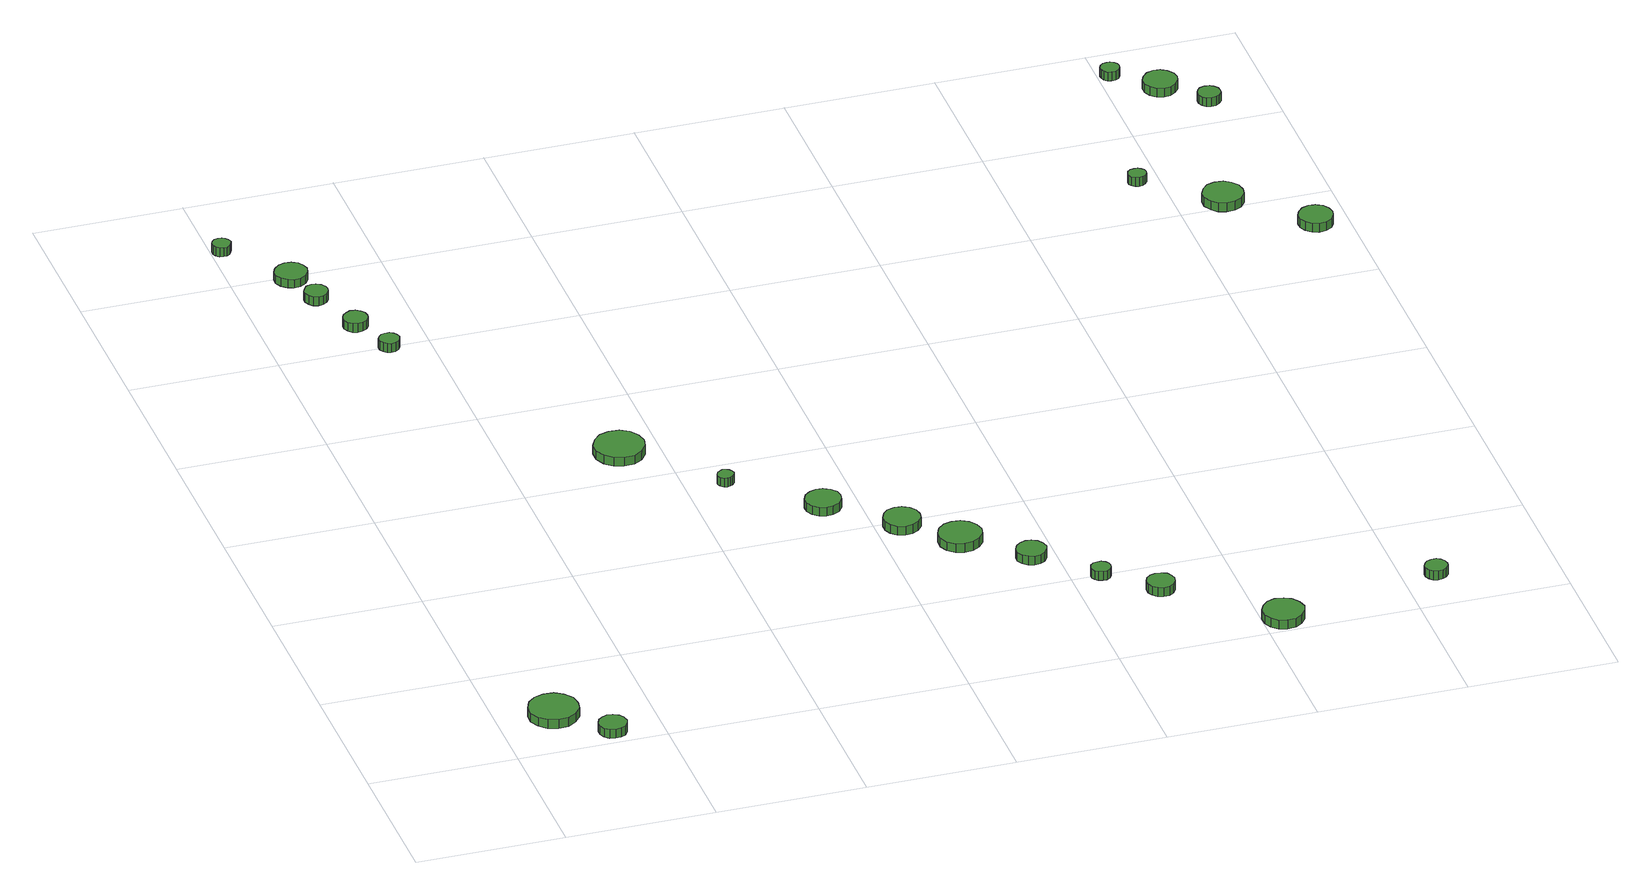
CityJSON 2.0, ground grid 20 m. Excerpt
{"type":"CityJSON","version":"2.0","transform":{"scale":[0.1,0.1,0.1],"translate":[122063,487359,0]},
"CityObjects":{
"tree1":{"type":"SolitaryVegetationObject","attributes":{"function":"something"},"geometry":[{"type":"MultiSurface","lod":"1","boundaries":[[[0,1,2,3,4,5,6,7,8,9,10,11,12,13,14]],[[15,16,17,18,19,20,21,22,23,24,25,26,27,28,29]],[[0,29,28,1]],[[1,28,27,2]],[[2,27,26,3]],[[3,26,25,4]],[[4,25,24,5]],[[5,24,23,6]],[[6,23,22,7]],[[7,22,21,8]],[[8,21,20,9]],[[9,20,19,10]],[[10,19,18,11]],[[11,18,17,12]],[[12,17,16,13]],[[13,16,15,14]],[[14,15,29,0]]]}]},
"tree2":{"type":"SolitaryVegetationObject","attributes":{"function":"something"},"geometry":[{"type":"MultiSurface","lod":"1","boundaries":[[[30,31,32,33,34,35,36,37,38,39,40,41,42,43,44]],[[45,46,47,48,49,50,51,52,53,54,55,56,57,58,59]],[[30,59,58,31]],[[31,58,57,32]],[[32,57,56,33]],[[33,56,55,34]],[[34,55,54,35]],[[35,54,53,36]],[[36,53,52,37]],[[37,52,51,38]],[[38,51,50,39]],[[39,50,49,40]],[[40,49,48,41]],[[41,48,47,42]],[[42,47,46,43]],[[43,46,45,44]],[[44,45,59,30]]]}]},
"tree3":{"type":"SolitaryVegetationObject","attributes":{"function":"something"},"geometry":[{"type":"MultiSurface","lod":"1","boundaries":[[[60,61,62,63,64,65,66,67,68,69,70,71,72,73,74]],[[75,76,77,78,79,80,81,82,83,84,85,86,87,88,89]],[[60,89,88,61]],[[61,88,87,62]],[[62,87,86,63]],[[63,86,85,64]],[[64,85,84,65]],[[65,84,83,66]],[[66,83,82,67]],[[67,82,81,68]],[[68,81,80,69]],[[69,80,79,70]],[[70,79,78,71]],[[71,78,77,72]],[[72,77,76,73]],[[73,76,75,74]],[[74,75,89,60]]]}]},
"tree4":{"type":"SolitaryVegetationObject","attributes":{"function":"something"},"geometry":[{"type":"MultiSurface","lod":"1","boundaries":[[[90,91,92,93,94,95,96,97,98,99,100,101,102,103,104]],[[105,106,107,108,109,110,111,112,113,114,115,116,117,118,119]],[[90,119,118,91]],[[91,118,117,92]],[[92,117,116,93]],[[93,116,115,94]],[[94,115,114,95]],[[95,114,113,96]],[[96,113,112,97]],[[97,112,111,98]],[[98,111,110,99]],[[99,110,109,100]],[[100,109,108,101]],[[101,108,107,102]],[[102,107,106,103]],[[103,106,105,104]],[[104,105,119,90]]]}]},
"tree5":{"type":"SolitaryVegetationObject","attributes":{"function":"something"},"geometry":[{"type":"MultiSurface","lod":"1","boundaries":[[[120,121,122,123,124,125,126,127,128,129,130,131,132,133,134]],[[135,136,137,138,139,140,141,142,143,144,145,146,147,148,149]],[[120,149,148,121]],[[121,148,147,122]],[[122,147,146,123]],[[123,146,145,124]],[[124,145,144,125]],[[125,144,143,126]],[[126,143,142,127]],[[127,142,141,128]],[[128,141,140,129]],[[129,140,139,130]],[[130,139,138,131]],[[131,138,137,132]],[[132,137,136,133]],[[133,136,135,134]],[[134,135,149,120]]]}]},
"tree6":{"type":"SolitaryVegetationObject","attributes":{"function":"something"},"geometry":[{"type":"MultiSurface","lod":"1","boundaries":[[[150,151,152,153,154,155,156,157,158,159,160,161,162,163,164]],[[165,166,167,168,169,170,171,172,173,174,175,176,177,178,179]],[[150,179,178,151]],[[151,178,177,152]],[[152,177,176,153]],[[153,176,175,154]],[[154,175,174,155]],[[155,174,173,156]],[[156,173,172,157]],[[157,172,171,158]],[[158,171,170,159]],[[159,170,169,160]],[[160,169,168,161]],[[161,168,167,162]],[[162,167,166,163]],[[163,166,165,164]],[[164,165,179,150]]]}]},
"tree7":{"type":"SolitaryVegetationObject","attributes":{"function":"something"},"geometry":[{"type":"MultiSurface","lod":"1","boundaries":[[[180,181,182,183,184,185,186,187,188,189,190,191,192,193,194]],[[195,196,197,198,199,200,201,202,203,204,205,206,207,208,209]],[[180,209,208,181]],[[181,208,207,182]],[[182,207,206,183]],[[183,206,205,184]],[[184,205,204,185]],[[185,204,203,186]],[[186,203,202,187]],[[187,202,201,188]],[[188,201,200,189]],[[189,200,199,190]],[[190,199,198,191]],[[191,198,197,192]],[[192,197,196,193]],[[193,196,195,194]],[[194,195,209,180]]]}]},
"tree8":{"type":"SolitaryVegetationObject","attributes":{"function":"something"},"geometry":[{"type":"MultiSurface","lod":"1","boundaries":[[[210,211,212,213,214,215,216,217,218,219,220,221,222,223,224]],[[225,226,227,228,229,230,231,232,233,234,235,236,237,238,239]],[[210,239,238,211]],[[211,238,237,212]],[[212,237,236,213]],[[213,236,235,214]],[[214,235,234,215]],[[215,234,233,216]],[[216,233,232,217]],[[217,232,231,218]],[[218,231,230,219]],[[219,230,229,220]],[[220,229,228,221]],[[221,228,227,222]],[[222,227,226,223]],[[223,226,225,224]],[[224,225,239,210]]]}]},
"tree9":{"type":"SolitaryVegetationObject","attributes":{"function":"something"},"geometry":[{"type":"MultiSurface","lod":"1","boundaries":[[[240,241,242,243,244,245,246,247,248,249,250,251,252,253,254]],[[255,256,257,258,259,260,261,262,263,264,265,266,267,268,269]],[[240,269,268,241]],[[241,268,267,242]],[[242,267,266,243]],[[243,266,265,244]],[[244,265,264,245]],[[245,264,263,246]],[[246,263,262,247]],[[247,262,261,248]],[[248,261,260,249]],[[249,260,259,250]],[[250,259,258,251]],[[251,258,257,252]],[[252,257,256,253]],[[253,256,255,254]],[[254,255,269,240]]]}]},
"tree10":{"type":"SolitaryVegetationObject","attributes":{"function":"something"},"geometry":[{"type":"MultiSurface","lod":"1","boundaries":[[[270,271,272,273,274,275,276,277,278,279,280,281,282,283,284]],[[285,286,287,288,289,290,291,292,293,294,295,296,297,298,299]],[[270,299,298,271]],[[271,298,297,272]],[[272,297,296,273]],[[273,296,295,274]],[[274,295,294,275]],[[275,294,293,276]],[[276,293,292,277]],[[277,292,291,278]],[[278,291,290,279]],[[279,290,289,280]],[[280,289,288,281]],[[281,288,287,282]],[[282,287,286,283]],[[283,286,285,284]],[[284,285,299,270]]]}]},
"tree11":{"type":"SolitaryVegetationObject","attributes":{"function":"something"},"geometry":[{"type":"MultiSurface","lod":"1","boundaries":[[[300,301,302,303,304,305,306,307,308,309,310,311,312,313,314]],[[315,316,317,318,319,320,321,322,323,324,325,326,327,328,329]],[[300,329,328,301]],[[301,328,327,302]],[[302,327,326,303]],[[303,326,325,304]],[[304,325,324,305]],[[305,324,323,306]],[[306,323,322,307]],[[307,322,321,308]],[[308,321,320,309]],[[309,320,319,310]],[[310,319,318,311]],[[311,318,317,312]],[[312,317,316,313]],[[313,316,315,314]],[[314,315,329,300]]]}]},
"tree12":{"type":"SolitaryVegetationObject","attributes":{"function":"something"},"geometry":[{"type":"MultiSurface","lod":"1","boundaries":[[[330,331,332,333,334,335,336,337,338,339,340,341,342,343,344]],[[345,346,347,348,349,350,351,352,353,354,355,356,357,358,359]],[[330,359,358,331]],[[331,358,357,332]],[[332,357,356,333]],[[333,356,355,334]],[[334,355,354,335]],[[335,354,353,336]],[[336,353,352,337]],[[337,352,351,338]],[[338,351,350,339]],[[339,350,349,340]],[[340,349,348,341]],[[341,348,347,342]],[[342,347,346,343]],[[343,346,345,344]],[[344,345,359,330]]]}]},
"tree13":{"type":"SolitaryVegetationObject","attributes":{"function":"something"},"geometry":[{"type":"MultiSurface","lod":"1","boundaries":[[[360,361,362,363,364,365,366,367,368,369,370,371,372,373,374]],[[375,376,377,378,379,380,381,382,383,384,385,386,387,388,389]],[[360,389,388,361]],[[361,388,387,362]],[[362,387,386,363]],[[363,386,385,364]],[[364,385,384,365]],[[365,384,383,366]],[[366,383,382,367]],[[367,382,381,368]],[[368,381,380,369]],[[369,380,379,370]],[[370,379,378,371]],[[371,378,377,372]],[[372,377,376,373]],[[373,376,375,374]],[[374,375,389,360]]]}]},
"tree14":{"type":"SolitaryVegetationObject","attributes":{"function":"something"},"geometry":[{"type":"MultiSurface","lod":"1","boundaries":[[[390,391,392,393,394,395,396,397,398,399,400,401,402,403,404]],[[405,406,407,408,409,410,411,412,413,414,415,416,417,418,419]],[[390,419,418,391]],[[391,418,417,392]],[[392,417,416,393]],[[393,416,415,394]],[[394,415,414,395]],[[395,414,413,396]],[[396,413,412,397]],[[397,412,411,398]],[[398,411,410,399]],[[399,410,409,400]],[[400,409,408,401]],[[401,408,407,402]],[[402,407,406,403]],[[403,406,405,404]],[[404,405,419,390]]]}]},
"tree15":{"type":"SolitaryVegetationObject","attributes":{"function":"something"},"geometry":[{"type":"MultiSurface","lod":"1","boundaries":[[[420,421,422,423,424,425,426,427,428,429,430,431,432,433,434]],[[435,436,437,438,439,440,441,442,443,444,445,446,447,448,449]],[[420,449,448,421]],[[421,448,447,422]],[[422,447,446,423]],[[423,446,445,424]],[[424,445,444,425]],[[425,444,443,426]],[[426,443,442,427]],[[427,442,441,428]],[[428,441,440,429]],[[429,440,439,430]],[[430,439,438,431]],[[431,438,437,432]],[[432,437,436,433]],[[433,436,435,434]],[[434,435,449,420]]]}]},
"tree16":{"type":"SolitaryVegetationObject","attributes":{"function":"something"},"geometry":[{"type":"MultiSurface","lod":"1","boundaries":[[[450,451,452,453,454,455,456,457,458,459,460,461,462,463,464]],[[465,466,467,468,469,470,471,472,473,474,475,476,477,478,479]],[[450,479,478,451]],[[451,478,477,452]],[[452,477,476,453]],[[453,476,475,454]],[[454,475,474,455]],[[455,474,473,456]],[[456,473,472,457]],[[457,472,471,458]],[[458,471,470,459]],[[459,470,469,460]],[[460,469,468,461]],[[461,468,467,462]],[[462,467,466,463]],[[463,466,465,464]],[[464,465,479,450]]]}]},
"tree17":{"type":"SolitaryVegetationObject","attributes":{"function":"something"},"geometry":[{"type":"MultiSurface","lod":"1","boundaries":[[[480,481,482,483,484,485,486,487,488,489,490,491,492,493,494]],[[495,496,497,498,499,500,501,502,503,504,505,506,507,508,509]],[[480,509,508,481]],[[481,508,507,482]],[[482,507,506,483]],[[483,506,505,484]],[[484,505,504,485]],[[485,504,503,486]],[[486,503,502,487]],[[487,502,501,488]],[[488,501,500,489]],[[489,500,499,490]],[[490,499,498,491]],[[491,498,497,492]],[[492,497,496,493]],[[493,496,495,494]],[[494,495,509,480]]]}]},
"tree18":{"type":"SolitaryVegetationObject","attributes":{"function":"something"},"geometry":[{"type":"MultiSurface","lod":"1","boundaries":[[[510,511,512,513,514,515,516,517,518,519,520,521,522,523,524]],[[525,526,527,528,529,530,531,532,533,534,535,536,537,538,539]],[[510,539,538,511]],[[511,538,537,512]],[[512,537,536,513]],[[513,536,535,514]],[[514,535,534,515]],[[515,534,533,516]],[[516,533,532,517]],[[517,532,531,518]],[[518,531,530,519]],[[519,530,529,520]],[[520,529,528,521]],[[521,528,527,522]],[[522,527,526,523]],[[523,526,525,524]],[[524,525,539,510]]]}]},
"tree19":{"type":"SolitaryVegetationObject","attributes":{"function":"something"},"geometry":[{"type":"MultiSurface","lod":"1","boundaries":[[[540,541,542,543,544,545,546,547,548,549,550,551,552,553,554]],[[555,556,557,558,559,560,561,562,563,564,565,566,567,568,569]],[[540,569,568,541]],[[541,568,567,542]],[[542,567,566,543]],[[543,566,565,544]],[[544,565,564,545]],[[545,564,563,546]],[[546,563,562,547]],[[547,562,561,548]],[[548,561,560,549]],[[549,560,559,550]],[[550,559,558,551]],[[551,558,557,552]],[[552,557,556,553]],[[553,556,555,554]],[[554,555,569,540]]]}]},
"tree20":{"type":"SolitaryVegetationObject","attributes":{"function":"something"},"geometry":[{"type":"MultiSurface","lod":"1","boundaries":[[[570,571,572,573,574,575,576,577,578,579,580,581,582,583,584]],[[585,586,587,588,589,590,591,592,593,594,595,596,597,598,599]],[[570,599,598,571]],[[571,598,597,572]],[[572,597,596,573]],[[573,596,595,574]],[[574,595,594,575]],[[575,594,593,576]],[[576,593,592,577]],[[577,592,591,578]],[[578,591,590,579]],[[579,590,589,580]],[[580,589,588,581]],[[581,588,587,582]],[[582,587,586,583]],[[583,586,585,584]],[[584,585,599,570]]]}]},
"tree21":{"type":"SolitaryVegetationObject","attributes":{"function":"something"},"geometry":[{"type":"MultiSurface","lod":"1","boundaries":[[[600,601,602,603,604,605,606,607,608,609,610,611,612,613,614]],[[615,616,617,618,619,620,621,622,623,624,625,626,627,628,629]],[[600,629,628,601]],[[601,628,627,602]],[[602,627,626,603]],[[603,626,625,604]],[[604,625,624,605]],[[605,624,623,606]],[[606,623,622,607]],[[607,622,621,608]],[[608,621,620,609]],[[609,620,619,610]],[[610,619,618,611]],[[611,618,617,612]],[[612,617,616,613]],[[613,616,615,614]],[[614,615,629,600]]]}]},
"tree22":{"type":"SolitaryVegetationObject","attributes":{"function":"something"},"geometry":[{"type":"MultiSurface","lod":"1","boundaries":[[[630,631,632,633,634,635,636,637,638,639,640,641,642,643,644]],[[645,646,647,648,649,650,651,652,653,654,655,656,657,658,659]],[[630,659,658,631]],[[631,658,657,632]],[[632,657,656,633]],[[633,656,655,634]],[[634,655,654,635]],[[635,654,653,636]],[[636,653,652,637]],[[637,652,651,638]],[[638,651,650,639]],[[639,650,649,640]],[[640,649,648,641]],[[641,648,647,642]],[[642,647,646,643]],[[643,646,645,644]],[[644,645,659,630]]]}]},
"tree23":{"type":"SolitaryVegetationObject","attributes":{"function":"something"},"geometry":[{"type":"MultiSurface","lod":"1","boundaries":[[[660,661,662,663,664,665,666,667,668,669,670,671,672,673,674]],[[675,676,677,678,679,680,681,682,683,684,685,686,687,688,689]],[[660,689,688,661]],[[661,688,687,662]],[[662,687,686,663]],[[663,686,685,664]],[[664,685,684,665]],[[665,684,683,666]],[[666,683,682,667]],[[667,682,681,668]],[[668,681,680,669]],[[669,680,679,670]],[[670,679,678,671]],[[671,678,677,672]],[[672,677,676,673]],[[673,676,675,674]],[[674,675,689,660]]]}]}
},
"vertices":[
[106,82,17],[104,96,17],[95,107,17],[84,114,17],[70,115,17],[57,111,17],[47,102,17],[41,89,17],[41,75,17],[47,63,17],[57,54,17],[70,50,17],[84,51,17],[95,58,17],[104,69,17],[104,69,4],[95,58,4],[84,51,4],[70,50,4],[57,54,4],[47,63,4],[41,75,4],[41,89,4],[47,102,4],[57,111,4],[70,115,4],[84,114,4],[95,107,4],[104,96,4],[106,82,4],
[153,25,16],[151,33,16],[147,39,16],[140,43,16],[132,44,16],[125,41,16],[119,36,16],[116,29,16],[116,21,16],[119,14,16],[125,9,16],[132,7,16],[140,8,16],[147,11,16],[151,18,16],[151,18,3],[147,11,3],[140,8,3],[132,7,3],[125,9,3],[119,14,3],[116,21,3],[116,29,3],[119,36,3],[125,41,3],[132,44,3],[140,43,3],[147,39,3],[151,33,3],[153,25,3],
[26,1280,17],[24,1285,17],[21,1289,17],[17,1292,17],[12,1292,17],[7,1291,17],[3,1287,17],[1,1283,17],[1,1277,17],[3,1273,17],[7,1269,17],[12,1268,17],[17,1268,17],[21,1271,17],[24,1275,17],[24,1275,4],[21,1271,4],[17,1268,4],[12,1268,4],[7,1269,4],[3,1273,4],[1,1277,4],[1,1283,4],[3,1287,4],[7,1291,4],[12,1292,4],[17,1292,4],[21,1289,4],[24,1285,4],[26,1280,4],
[109,1137,15],[108,1143,15],[104,1149,15],[98,1152,15],[92,1153,15],[85,1151,15],[81,1146,15],[78,1140,15],[78,1134,15],[81,1128,15],[85,1123,15],[92,1121,15],[98,1122,15],[104,1125,15],[108,1131,15],[108,1131,2],[104,1125,2],[98,1122,2],[92,1121,2],[85,1123,2],[81,1128,2],[78,1134,2],[78,1140,2],[81,1146,2],[85,1151,2],[92,1153,2],[98,1152,2],[104,1149,2],[108,1143,2],[109,1137,2],
[99,1192,15],[97,1200,15],[92,1208,15],[84,1212,15],[75,1213,15],[67,1210,15],[60,1204,15],[56,1196,15],[56,1187,15],[60,1179,15],[67,1173,15],[75,1170,15],[84,1171,15],[92,1176,15],[97,1183,15],[97,1183,3],[92,1176,3],[84,1171,3],[75,1170,3],[67,1173,3],[60,1179,3],[56,1187,3],[56,1196,3],[60,1204,3],[67,1210,3],[75,1213,3],[84,1212,3],[92,1208,3],[97,1200,3],[99,1192,3],
[138,1062,14],[137,1069,14],[133,1074,14],[127,1078,14],[120,1079,14],[114,1076,14],[109,1072,14],[106,1066,14],[106,1059,14],[109,1053,14],[114,1048,14],[120,1046,14],[127,1047,14],[133,1050,14],[137,1056,14],[137,1056,1],[133,1050,1],[127,1047,1],[120,1046,1],[114,1048,1],[109,1053,1],[106,1059,1],[106,1066,1],[109,1072,1],[114,1076,1],[120,1079,1],[127,1078,1],[133,1074,1],[137,1069,1],[138,1062,1],
[161,999,15],[159,1004,15],[156,1009,15],[151,1012,15],[145,1012,15],[140,1011,15],[136,1007,15],[133,1002,15],[133,996,15],[136,991,15],[140,987,15],[145,985,15],[151,986,15],[156,989,15],[159,993,15],[159,993,2],[156,989,2],[151,986,2],[145,985,2],[140,987,2],[136,991,2],[133,996,2],[133,1002,2],[136,1007,2],[140,1011,2],[145,1012,2],[151,1012,2],[156,1009,2],[159,1004,2],[161,999,2],
[377,657,21],[374,670,21],[366,682,21],[354,689,21],[340,690,21],[327,686,21],[317,676,21],[311,664,21],[311,650,21],[317,637,21],[327,628,21],[340,624,21],[354,625,21],[366,632,21],[374,643,21],[374,643,8],[366,632,8],[354,625,8],[340,624,8],[327,628,8],[317,637,8],[311,650,8],[311,664,8],[317,676,8],[327,686,8],[340,690,8],[354,689,8],[366,682,8],[374,670,8],[377,657,8],
[464,555,16],[463,559,16],[460,563,16],[456,565,16],[452,566,16],[448,564,16],[444,561,16],[442,557,16],[442,553,16],[444,549,16],[448,545,16],[452,544,16],[456,545,16],[460,547,16],[463,551,16],[463,551,3],[460,547,3],[456,545,3],[452,544,3],[448,545,3],[444,549,3],[442,553,3],[442,557,3],[444,561,3],[448,564,3],[452,566,3],[456,565,3],[460,563,3],[463,559,3],[464,555,3],
[577,463,15],[575,473,15],[569,480,15],[560,485,15],[551,486,15],[542,483,15],[534,477,15],[530,468,15],[530,458,15],[534,449,15],[542,443,15],[551,440,15],[560,441,15],[569,446,15],[575,454,15],[575,454,2],[569,446,2],[560,441,2],[551,440,2],[542,443,2],[534,449,2],[530,458,2],[530,468,2],[534,477,2],[542,483,2],[551,486,2],[560,485,2],[569,480,2],[575,473,2],[577,463,2],
[659,390,15],[657,400,15],[651,408,15],[642,413,15],[632,414,15],[622,411,15],[615,404,15],[611,395,15],[611,385,15],[615,376,15],[622,369,15],[632,366,15],[642,367,15],[651,372,15],[657,380,15],[657,380,2],[651,372,2],[642,367,2],[632,366,2],[622,369,2],[615,376,2],[611,385,2],[611,395,2],[615,404,2],[622,411,2],[632,414,2],[642,413,2],[651,408,2],[657,400,2],[659,390,2],
[723,333,14],[720,345,14],[713,354,14],[703,360,14],[691,361,14],[680,358,14],[671,350,14],[666,339,14],[666,327,14],[671,316,14],[680,308,14],[691,305,14],[703,306,14],[713,312,14],[720,321,14],[720,321,1],[713,312,1],[703,306,1],[691,305,1],[680,308,1],[671,316,1],[666,327,1],[666,339,1],[671,350,1],[680,358,1],[691,361,1],[703,360,1],[713,354,1],[720,345,1],[723,333,1],
[788,267,15],[786,275,15],[781,282,15],[774,286,15],[766,287,15],[758,284,15],[752,279,15],[748,271,15],[748,263,15],[752,255,15],[758,250,15],[766,247,15],[774,248,15],[781,252,15],[786,259,15],[786,259,2],[781,252,2],[774,248,2],[766,247,2],[758,250,2],[752,255,2],[748,263,2],[748,271,2],[752,279,2],[758,284,2],[766,287,2],[774,286,2],[781,282,2],[786,275,2],[788,267,2],
[852,200,14],[851,205,14],[848,209,14],[843,212,14],[838,212,14],[832,211,14],[828,207,14],[826,202,14],[826,197,14],[828,192,14],[832,189,14],[838,187,14],[843,187,14],[848,190,14],[851,194,14],[851,194,1],[848,190,1],[843,187,1],[838,187,1],[832,189,1],[828,192,1],[826,197,1],[826,202,1],[828,207,1],[832,211,1],[838,212,1],[843,212,1],[848,209,1],[851,205,1],[852,200,1],
[920,145,14],[918,152,14],[914,159,14],[907,162,14],[899,163,14],[892,161,14],[886,156,14],[883,149,14],[883,141,14],[886,134,14],[892,129,14],[899,126,14],[907,127,14],[914,131,14],[918,137,14],[918,137,1],[914,131,1],[907,127,1],[899,126,1],[892,129,1],[886,134,1],[883,141,1],[883,149,1],[886,156,1],[892,161,1],[899,163,1],[907,162,1],[914,159,1],[918,152,1],[920,145,1],
[1055,28,16],[1052,39,16],[1045,49,16],[1036,54,16],[1024,56,16],[1013,52,16],[1005,44,16],[1000,34,16],[1000,22,16],[1005,12,16],[1013,4,16],[1024,1,16],[1036,2,16],[1045,8,16],[1052,17,16],[1052,17,3],[1045,8,3],[1036,2,3],[1024,1,3],[1013,4,3],[1005,12,3],[1000,22,3],[1000,34,3],[1005,44,3],[1013,52,3],[1024,56,3],[1036,54,3],[1045,49,3],[1052,39,3],[1055,28,3],
[1259,71,16],[1258,77,16],[1254,83,16],[1249,86,16],[1242,86,16],[1236,84,16],[1232,80,16],[1229,74,16],[1229,68,16],[1232,62,16],[1236,58,16],[1242,56,16],[1249,57,16],[1254,60,16],[1258,65,16],[1258,65,3],[1254,60,3],[1249,57,3],[1242,56,3],[1236,58,3],[1232,62,3],[1229,68,3],[1229,74,3],[1232,80,3],[1236,84,3],[1242,86,3],[1249,86,3],[1254,83,3],[1258,77,3],[1259,71,3],
[1179,1079,24],[1178,1084,24],[1175,1087,24],[1171,1090,24],[1166,1090,24],[1161,1089,24],[1157,1086,24],[1155,1081,24],[1155,1076,24],[1157,1072,24],[1161,1069,24],[1166,1067,24],[1171,1068,24],[1175,1070,24],[1178,1074,24],[1178,1074,11],[1175,1070,11],[1171,1068,11],[1166,1067,11],[1161,1069,11],[1157,1072,11],[1155,1076,11],[1155,1081,11],[1157,1086,11],[1161,1089,11],[1166,1090,11],[1171,1090,11],[1175,1087,11],[1178,1084,11],[1179,1079,11],
[1283,1001,24],[1281,1012,24],[1274,1021,24],[1265,1027,24],[1253,1028,24],[1243,1025,24],[1235,1017,24],[1230,1007,24],[1230,996,24],[1235,986,24],[1243,978,24],[1253,975,24],[1265,976,24],[1274,981,24],[1281,990,24],[1281,990,11],[1274,981,11],[1265,976,11],[1253,975,11],[1243,978,11],[1235,986,11],[1230,996,11],[1230,1007,11],[1235,1017,11],[1243,1025,11],[1253,1028,11],[1265,1027,11],[1274,1021,11],[1281,1012,11],[1283,1001,11],
[1224,1332,25],[1223,1337,25],[1220,1341,25],[1215,1344,25],[1210,1344,25],[1205,1343,25],[1201,1339,25],[1199,1335,25],[1199,1330,25],[1201,1325,25],[1205,1321,25],[1210,1320,25],[1215,1320,25],[1220,1323,25],[1223,1327,25],[1223,1327,12],[1220,1323,12],[1215,1320,12],[1210,1320,12],[1205,1321,12],[1201,1325,12],[1199,1330,12],[1199,1335,12],[1201,1339,12],[1205,1343,12],[1210,1344,12],[1215,1344,12],[1220,1341,12],[1223,1337,12],[1224,1332,12],
[1375,915,24],[1373,924,24],[1368,932,24],[1359,937,24],[1350,938,24],[1341,935,24],[1334,928,24],[1330,920,24],[1330,910,24],[1334,902,24],[1341,895,24],[1350,892,24],[1359,893,24],[1368,898,24],[1373,906,24],[1373,906,11],[1368,898,11],[1359,893,11],[1350,892,11],[1341,895,11],[1334,902,11],[1330,910,11],[1330,920,11],[1334,928,11],[1341,935,11],[1350,938,11],[1359,937,11],[1368,932,11],[1373,924,11],[1375,915,11],
[1286,1285,25],[1284,1294,25],[1278,1302,25],[1270,1307,25],[1261,1308,25],[1252,1305,25],[1245,1298,25],[1241,1290,25],[1241,1280,25],[1245,1272,25],[1252,1265,25],[1261,1262,25],[1270,1263,25],[1278,1268,25],[1284,1276,25],[1284,1276,12],[1278,1268,12],[1270,1263,12],[1261,1262,12],[1252,1265,12],[1245,1272,12],[1241,1280,12],[1241,1290,12],[1245,1298,12],[1252,1305,12],[1261,1308,12],[1270,1307,12],[1278,1302,12],[1284,1294,12],[1286,1285,12],
[1328,1237,25],[1327,1243,25],[1323,1248,25],[1318,1251,25],[1311,1252,25],[1305,1250,25],[1301,1246,25],[1298,1240,25],[1298,1234,25],[1301,1228,25],[1305,1224,25],[1311,1222,25],[1318,1223,25],[1323,1226,25],[1327,1231,25],[1327,1231,12],[1323,1226,12],[1318,1223,12],[1311,1222,12],[1305,1224,12],[1301,1228,12],[1298,1234,12],[1298,1240,12],[1301,1246,12],[1305,1250,12],[1311,1252,12],[1318,1251,12],[1323,1248,12],[1327,1243,12],[1328,1237,12]
]}
